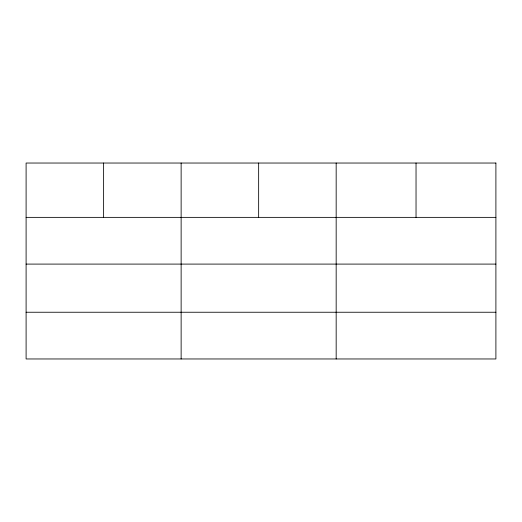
<?xml version="1.0" encoding="UTF-8"?>
<svg xmlns="http://www.w3.org/2000/svg" width="522" height="522" viewBox="0 0 522 522"><rect width="100%" height="100%" fill="white"/><g stroke="black" fill="none" stroke-linecap="round" stroke-linejoin="round"><path stroke-width="0.78" d="M26.1 217.367L495.9 217.367M26.1 264.093L495.9 264.093M26.1 312.241L495.9 312.241M416.034 163.034L416.034 217.367M336.168 163.034L336.168 358.966M258.651 163.034L258.651 217.367M181.134 163.034L181.134 358.966M103.617 163.034L103.617 217.367M495.9 163.034L26.1 163.034L26.1 358.966L495.9 358.966L495.9 163.034"/></g></svg>
